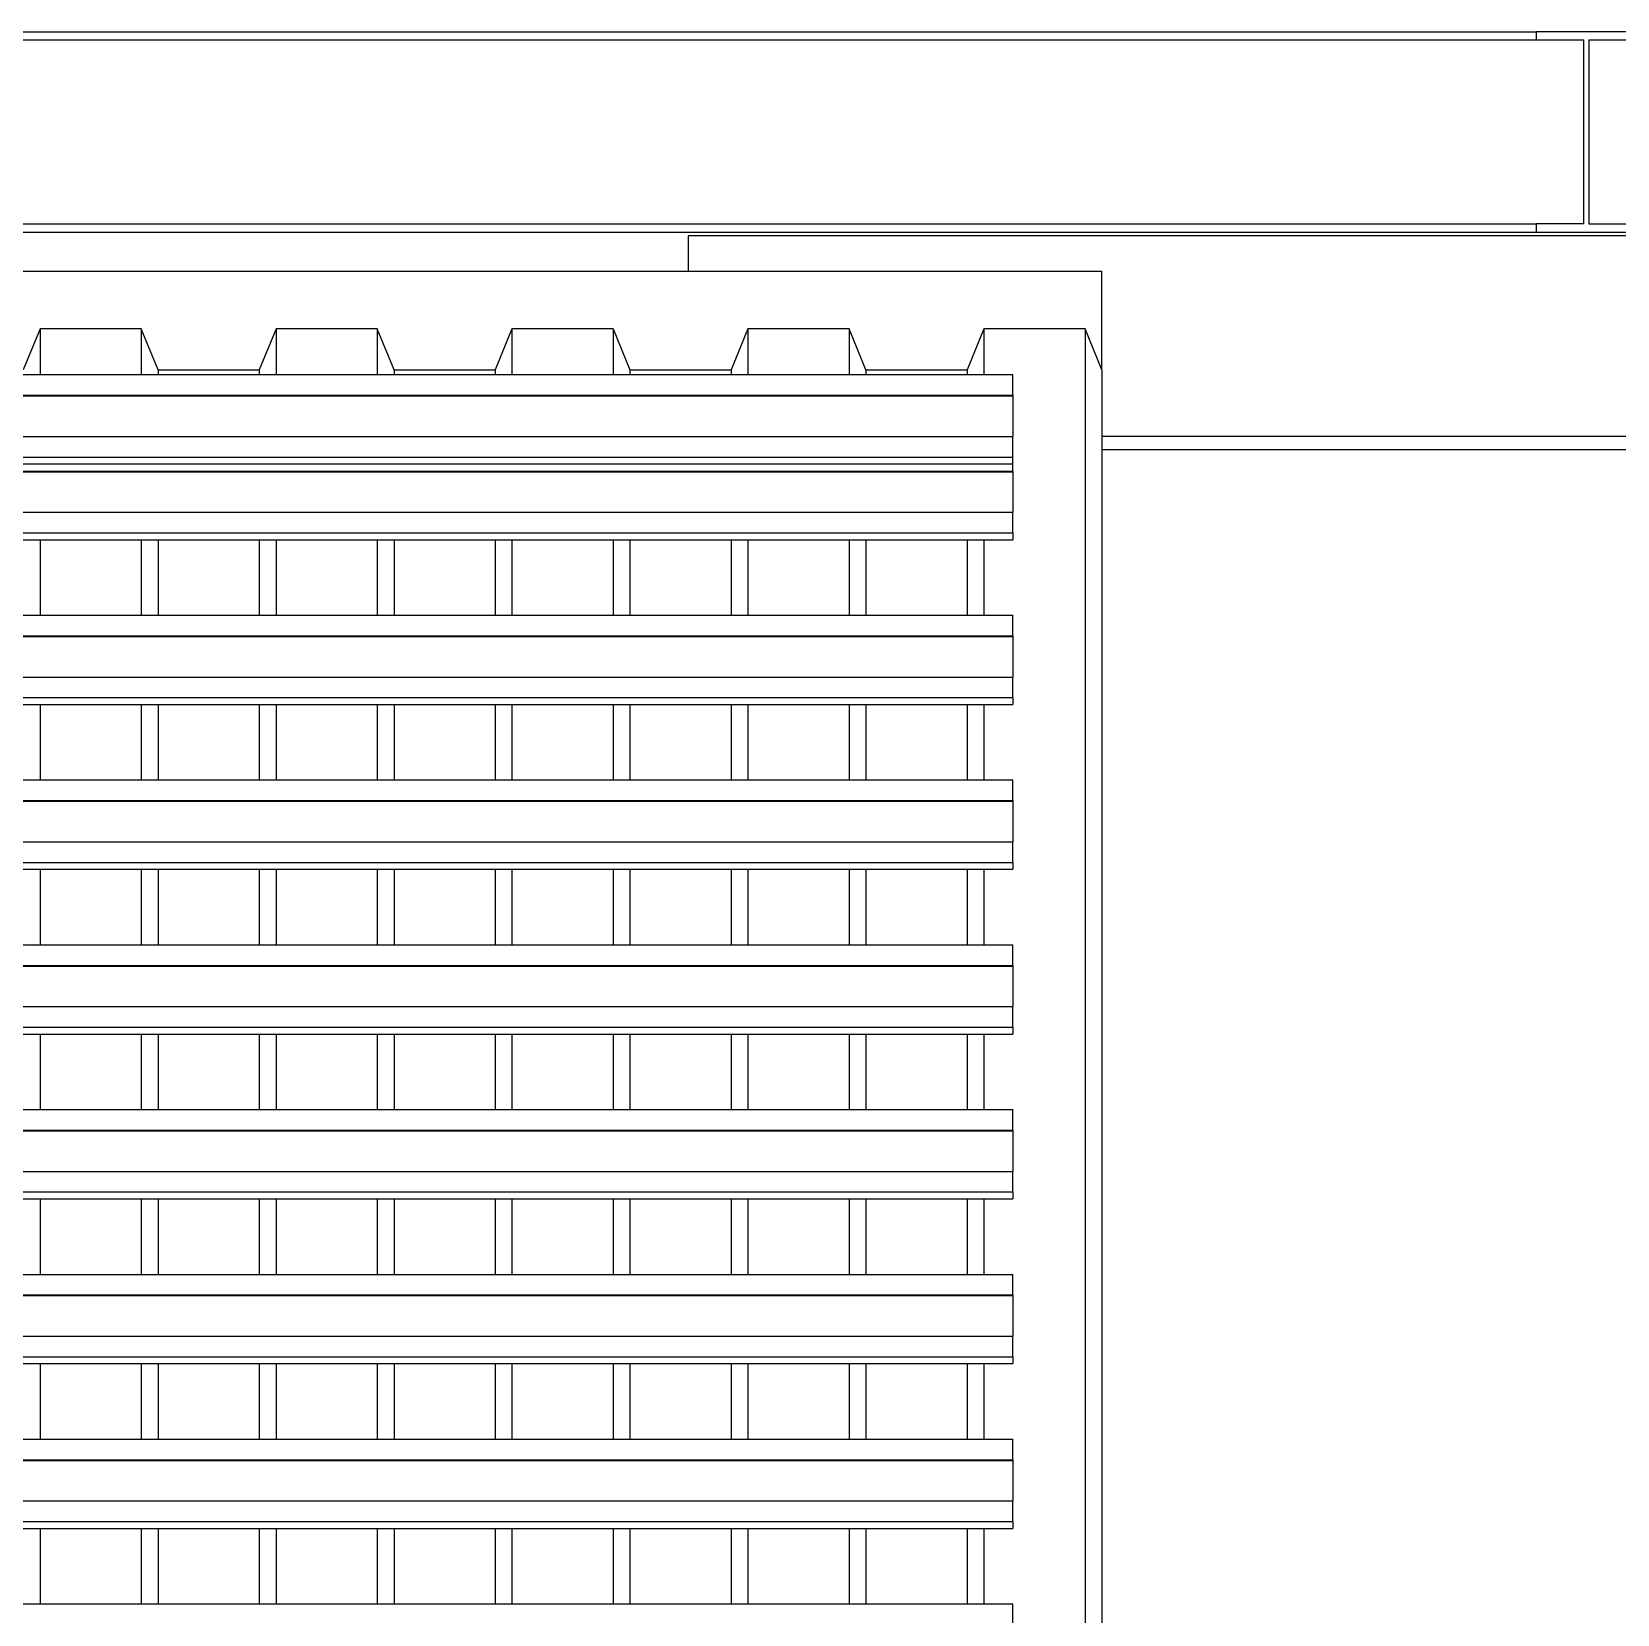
# Model space of a CAD drawing. Extents: x -92 to 92, y -11 to 21.
# Drawn here: x -30.325 to -28.427, y 16.104 to 17.998 of the extents above; entities that cross this region are included whole.
import ezdxf

# ---------------------------------------------------------------- set-up
doc = ezdxf.new("R2010")
doc.units = 0
doc.layers.get('0').update_dxf_attribs({"linetype": 'CONTINUOUS'})

msp = doc.modelspace()

# ---------------------------------------------------------------- linework, layer by layer
for p, q in [((-32.1487, 17.9984), (-28.5247, 17.9984)), ((-28.5247, 17.9984), (-28.5247, 17.9886)), ((-28.4047, 17.9984), (-28.5247, 17.9984)), ((-32.1547, 17.9886), (-28.5247, 17.9886)), ((-28.5247, 17.9886), (-28.4678, 17.9886)), ((-28.4678, 17.9886), (-28.4678, 17.7682)), ((-28.4616, 17.9886), (-28.4047, 17.9886)), ((-28.4616, 17.9886), (-28.4616, 17.7682)), ((-32.0647, 17.7682), (-28.5247, 17.7682)), ((-28.5247, 17.7682), (-28.5247, 17.7584)), ((-28.4678, 17.7682), (-28.5247, 17.7682)), ((-28.4616, 17.7682), (-28.4047, 17.7682)), ((-32.0647, 17.7584), (-28.5247, 17.7584)), ((-28.3897, 17.7541), (-29.5397, 17.7541)), ((-29.5397, 17.7541), (-29.5397, 17.7119)), ((-28.5247, 17.7584), (-28.4047, 17.7584)), ((-31.5397, 17.7119), (-29.5397, 17.7119)), ((-29.5397, 17.7119), (-29.0445, 17.7119)), ((-29.0445, 17.5935), (-29.0445, 17.7119)), ((-30.3153, 17.6428), (-30.3355, 17.5935)), ((-30.3153, 17.6428), (-30.3153, 17.5879)), ((-30.1943, 17.6428), (-30.3153, 17.6428)), ((-30.1943, 17.6428), (-30.1943, 17.5879)), ((-30.1741, 17.5935), (-30.1943, 17.6428)), ((-30.0329, 17.6428), (-30.0531, 17.5935)), ((-30.0329, 17.6428), (-30.0329, 17.5879)), ((-29.9119, 17.6428), (-30.0329, 17.6428)), ((-29.9119, 17.6428), (-29.9119, 17.5879)), ((-29.8917, 17.5935), (-29.9119, 17.6428)), ((-29.7505, 17.6428), (-29.7707, 17.5935)), ((-29.7505, 17.6428), (-29.7505, 17.5879)), ((-29.6295, 17.6428), (-29.7505, 17.6428)), ((-29.6295, 17.6428), (-29.6295, 17.5879)), ((-29.6295, 17.6428), (-29.6093, 17.5935)), ((-29.4681, 17.6428), (-29.4883, 17.5935)), ((-29.3471, 17.6428), (-29.4681, 17.6428)), ((-29.4681, 17.6428), (-29.4681, 17.5879)), ((-29.3269, 17.5935), (-29.3471, 17.6428)), ((-29.3471, 17.6428), (-29.3471, 17.5879)), ((-29.1857, 17.6428), (-29.2058, 17.5935)), ((-29.0646, 17.6428), (-29.1857, 17.6428)), ((-29.1857, 17.6428), (-29.1857, 17.5879)), ((-29.0445, 17.5935), (-29.0646, 17.6428)), ((-29.0646, 17.6428), (-29.0646, 14.7725)), ((-30.3355, 17.5879), (-30.3153, 17.5879)), ((-30.3153, 17.5879), (-30.1943, 17.5879)), ((-30.1943, 17.5879), (-30.1741, 17.5879)), ((-30.1741, 17.5935), (-30.1741, 17.5879)), ((-30.1741, 17.5935), (-30.0531, 17.5935)), ((-30.1741, 17.5879), (-30.0531, 17.5879)), ((-30.0531, 17.5935), (-30.0531, 17.5879)), ((-30.0531, 17.5879), (-30.0329, 17.5879)), ((-30.0329, 17.5879), (-29.9119, 17.5879)), ((-29.9119, 17.5879), (-29.8917, 17.5879)), ((-29.8917, 17.5935), (-29.8917, 17.5879)), ((-29.8917, 17.5935), (-29.7707, 17.5935)), ((-29.8917, 17.5879), (-29.7707, 17.5879)), ((-29.7707, 17.5935), (-29.7707, 17.5879)), ((-29.7707, 17.5879), (-29.7505, 17.5879)), ((-29.7505, 17.5879), (-29.6295, 17.5879)), ((-29.6295, 17.5879), (-29.6093, 17.5879)), ((-29.6093, 17.5935), (-29.6093, 17.5879)), ((-29.6093, 17.5935), (-29.4883, 17.5935)), ((-29.6093, 17.5879), (-29.4883, 17.5879)), ((-29.4883, 17.5935), (-29.4883, 17.5879)), ((-29.4883, 17.5879), (-29.4681, 17.5879)), ((-29.4681, 17.5879), (-29.3471, 17.5879)), ((-29.3471, 17.5879), (-29.3269, 17.5879)), ((-29.3269, 17.5935), (-29.2058, 17.5935)), ((-29.3269, 17.5935), (-29.3269, 17.5879)), ((-29.3269, 17.5879), (-29.2058, 17.5879)), ((-29.2058, 17.5935), (-29.2058, 17.5879)), ((-29.2058, 17.5879), (-29.1857, 17.5879)), ((-29.1857, 17.5879), (-29.151, 17.5879)), ((-29.151, 17.5632), (-29.151, 17.5879)), ((-29.0445, 17.5935), (-29.0445, 17.5144)), ((-47.1487, 17.5632), (-29.151, 17.5632)), ((-47.1487, 17.5624), (-29.151, 17.5624)), ((-29.151, 17.5632), (-29.151, 17.5624)), ((-29.151, 17.5624), (-29.151, 17.5139)), ((-47.1487, 17.5139), (-29.151, 17.5139)), ((-29.151, 17.4892), (-29.151, 17.5139)), ((-29.0445, 17.5144), (-28.3897, 17.5144)), ((-29.0445, 17.5144), (-29.0445, 17.4984)), ((-32.1547, 17.4892), (-29.151, 17.4892)), ((-32.1547, 17.481), (-29.151, 17.481)), ((-29.151, 17.481), (-29.151, 17.4892)), ((-29.151, 17.4725), (-29.151, 17.481)), ((-29.0445, 17.4984), (-28.3897, 17.4984)), ((-29.0445, 17.4984), (-29.0445, 14.861)), ((-32.1547, 17.4725), (-29.151, 17.4725)), ((-32.1547, 17.4717), (-29.151, 17.4717)), ((-29.151, 17.4725), (-29.151, 17.4717)), ((-29.151, 17.4717), (-29.151, 17.4232)), ((-32.1547, 17.4232), (-29.151, 17.4232)), ((-29.151, 17.3985), (-29.151, 17.4232)), ((-32.1547, 17.3985), (-29.151, 17.3985)), ((-30.3355, 17.3903), (-30.3153, 17.3903)), ((-30.3153, 17.3903), (-30.3153, 17.2999)), ((-30.3153, 17.3903), (-30.1943, 17.3903)), ((-30.1943, 17.3903), (-30.1943, 17.2999)), ((-30.1943, 17.3903), (-30.1741, 17.3903)), ((-30.1741, 17.3903), (-30.1741, 17.2999)), ((-30.1741, 17.3903), (-30.0531, 17.3903)), ((-30.0531, 17.3903), (-30.0531, 17.2999)), ((-30.0531, 17.3903), (-30.0329, 17.3903)), ((-30.0329, 17.3903), (-30.0329, 17.2999)), ((-30.0329, 17.3903), (-29.9119, 17.3903)), ((-29.9119, 17.3903), (-29.9119, 17.2999)), ((-29.9119, 17.3903), (-29.8917, 17.3903)), ((-29.8917, 17.3903), (-29.8917, 17.2999)), ((-29.8917, 17.3903), (-29.7707, 17.3903)), ((-29.7707, 17.3903), (-29.7707, 17.2999)), ((-29.7707, 17.3903), (-29.7505, 17.3903)), ((-29.7505, 17.3903), (-29.7505, 17.2999)), ((-29.7505, 17.3903), (-29.6295, 17.3903)), ((-29.6295, 17.3903), (-29.6295, 17.2999)), ((-29.6295, 17.3903), (-29.6093, 17.3903)), ((-29.6093, 17.3903), (-29.6093, 17.2999)), ((-29.6093, 17.3903), (-29.4883, 17.3903)), ((-29.4883, 17.3903), (-29.4883, 17.2999)), ((-29.4883, 17.3903), (-29.4681, 17.3903)), ((-29.4681, 17.3903), (-29.4681, 17.2999)), ((-29.4681, 17.3903), (-29.3471, 17.3903)), ((-29.3471, 17.3903), (-29.3471, 17.2999)), ((-29.3471, 17.3903), (-29.3269, 17.3903)), ((-29.3269, 17.3903), (-29.3269, 17.2999)), ((-29.3269, 17.3903), (-29.2058, 17.3903)), ((-29.2058, 17.3903), (-29.2058, 17.2999)), ((-29.2058, 17.3903), (-29.1857, 17.3903)), ((-29.1857, 17.3903), (-29.1857, 17.2999)), ((-29.1857, 17.3903), (-29.151, 17.3903)), ((-29.151, 17.3985), (-29.151, 17.3903)), ((-30.3355, 17.2999), (-30.3153, 17.2999)), ((-30.3153, 17.2999), (-30.1943, 17.2999)), ((-30.1943, 17.2999), (-30.1741, 17.2999)), ((-30.1741, 17.2999), (-30.0531, 17.2999)), ((-30.0531, 17.2999), (-30.0329, 17.2999)), ((-30.0329, 17.2999), (-29.9119, 17.2999)), ((-29.9119, 17.2999), (-29.8917, 17.2999)), ((-29.8917, 17.2999), (-29.7707, 17.2999)), ((-29.7707, 17.2999), (-29.7505, 17.2999)), ((-29.7505, 17.2999), (-29.6295, 17.2999)), ((-29.6295, 17.2999), (-29.6093, 17.2999)), ((-29.6093, 17.2999), (-29.4883, 17.2999)), ((-29.4883, 17.2999), (-29.4681, 17.2999)), ((-29.4681, 17.2999), (-29.3471, 17.2999)), ((-29.3471, 17.2999), (-29.3269, 17.2999)), ((-29.3269, 17.2999), (-29.2058, 17.2999)), ((-29.2058, 17.2999), (-29.1857, 17.2999)), ((-29.1857, 17.2999), (-29.151, 17.2999)), ((-29.151, 17.2752), (-29.151, 17.2999)), ((-32.1547, 17.2752), (-29.151, 17.2752)), ((-32.1547, 17.2744), (-29.151, 17.2744)), ((-29.151, 17.2752), (-29.151, 17.2744)), ((-29.151, 17.2744), (-29.151, 17.2259)), ((-32.1547, 17.2259), (-29.151, 17.2259)), ((-29.151, 17.2012), (-29.151, 17.2259)), ((-32.1547, 17.2012), (-29.151, 17.2012)), ((-29.151, 17.2012), (-29.151, 17.193)), ((-30.3355, 17.193), (-30.3153, 17.193)), ((-30.3153, 17.193), (-30.3153, 17.1026)), ((-30.3153, 17.193), (-30.1943, 17.193)), ((-30.1943, 17.193), (-30.1943, 17.1026)), ((-30.1943, 17.193), (-30.1741, 17.193)), ((-30.1741, 17.193), (-30.1741, 17.1026)), ((-30.1741, 17.193), (-30.0531, 17.193)), ((-30.0531, 17.193), (-30.0531, 17.1026)), ((-30.0531, 17.193), (-30.0329, 17.193)), ((-30.0329, 17.193), (-30.0329, 17.1026)), ((-30.0329, 17.193), (-29.9119, 17.193)), ((-29.9119, 17.193), (-29.9119, 17.1026)), ((-29.9119, 17.193), (-29.8917, 17.193)), ((-29.8917, 17.193), (-29.8917, 17.1026)), ((-29.8917, 17.193), (-29.7707, 17.193)), ((-29.7707, 17.193), (-29.7707, 17.1026)), ((-29.7707, 17.193), (-29.7505, 17.193)), ((-29.7505, 17.193), (-29.7505, 17.1026)), ((-29.7505, 17.193), (-29.6295, 17.193)), ((-29.6295, 17.193), (-29.6295, 17.1026)), ((-29.6295, 17.193), (-29.6093, 17.193)), ((-29.6093, 17.193), (-29.6093, 17.1026)), ((-29.6093, 17.193), (-29.4883, 17.193)), ((-29.4883, 17.193), (-29.4883, 17.1026)), ((-29.4883, 17.193), (-29.4681, 17.193)), ((-29.4681, 17.193), (-29.4681, 17.1026)), ((-29.4681, 17.193), (-29.3471, 17.193)), ((-29.3471, 17.193), (-29.3471, 17.1026)), ((-29.3471, 17.193), (-29.3269, 17.193)), ((-29.3269, 17.193), (-29.3269, 17.1026)), ((-29.3269, 17.193), (-29.2058, 17.193)), ((-29.2058, 17.193), (-29.2058, 17.1026)), ((-29.2058, 17.193), (-29.1857, 17.193)), ((-29.1857, 17.193), (-29.1857, 17.1026)), ((-29.1857, 17.193), (-29.151, 17.193)), ((-30.3355, 17.1026), (-30.3153, 17.1026)), ((-30.3153, 17.1026), (-30.1943, 17.1026)), ((-30.1943, 17.1026), (-30.1741, 17.1026)), ((-30.1741, 17.1026), (-30.0531, 17.1026)), ((-30.0531, 17.1026), (-30.0329, 17.1026)), ((-30.0329, 17.1026), (-29.9119, 17.1026)), ((-29.9119, 17.1026), (-29.8917, 17.1026)), ((-29.8917, 17.1026), (-29.7707, 17.1026)), ((-29.7707, 17.1026), (-29.7505, 17.1026)), ((-29.7505, 17.1026), (-29.6295, 17.1026)), ((-29.6295, 17.1026), (-29.6093, 17.1026)), ((-29.6093, 17.1026), (-29.4883, 17.1026)), ((-29.4883, 17.1026), (-29.4681, 17.1026)), ((-29.4681, 17.1026), (-29.3471, 17.1026)), ((-29.3471, 17.1026), (-29.3269, 17.1026)), ((-29.3269, 17.1026), (-29.2058, 17.1026)), ((-29.2058, 17.1026), (-29.1857, 17.1026)), ((-29.1857, 17.1026), (-29.151, 17.1026)), ((-29.151, 17.0779), (-29.151, 17.1026)), ((-32.1547, 17.0779), (-29.151, 17.0779)), ((-32.1547, 17.0771), (-29.151, 17.0771)), ((-29.151, 17.0779), (-29.151, 17.0771)), ((-29.151, 17.0771), (-29.151, 17.0286)), ((-32.1547, 17.0286), (-29.151, 17.0286)), ((-29.151, 17.0039), (-29.151, 17.0286)), ((-32.1547, 17.0039), (-29.151, 17.0039)), ((-30.3355, 16.9957), (-30.3153, 16.9957)), ((-30.3153, 16.9957), (-30.3153, 16.9053)), ((-30.3153, 16.9957), (-30.1943, 16.9957)), ((-30.1943, 16.9957), (-30.1943, 16.9053)), ((-30.1943, 16.9957), (-30.1741, 16.9957)), ((-30.1741, 16.9957), (-30.1741, 16.9053)), ((-30.1741, 16.9957), (-30.0531, 16.9957)), ((-30.0531, 16.9957), (-30.0531, 16.9053)), ((-30.0531, 16.9957), (-30.0329, 16.9957)), ((-30.0329, 16.9957), (-30.0329, 16.9053)), ((-30.0329, 16.9957), (-29.9119, 16.9957)), ((-29.9119, 16.9957), (-29.9119, 16.9053)), ((-29.9119, 16.9957), (-29.8917, 16.9957)), ((-29.8917, 16.9957), (-29.8917, 16.9053)), ((-29.8917, 16.9957), (-29.7707, 16.9957)), ((-29.7707, 16.9957), (-29.7707, 16.9053)), ((-29.7707, 16.9957), (-29.7505, 16.9957)), ((-29.7505, 16.9957), (-29.7505, 16.9053)), ((-29.7505, 16.9957), (-29.6295, 16.9957)), ((-29.6295, 16.9957), (-29.6295, 16.9053)), ((-29.6295, 16.9957), (-29.6093, 16.9957)), ((-29.6093, 16.9957), (-29.6093, 16.9053)), ((-29.6093, 16.9957), (-29.4883, 16.9957)), ((-29.4883, 16.9957), (-29.4883, 16.9053)), ((-29.4883, 16.9957), (-29.4681, 16.9957)), ((-29.4681, 16.9957), (-29.4681, 16.9053)), ((-29.4681, 16.9957), (-29.3471, 16.9957)), ((-29.3471, 16.9957), (-29.3471, 16.9053)), ((-29.3471, 16.9957), (-29.3269, 16.9957)), ((-29.3269, 16.9957), (-29.3269, 16.9053)), ((-29.3269, 16.9957), (-29.2058, 16.9957)), ((-29.2058, 16.9957), (-29.2058, 16.9053)), ((-29.2058, 16.9957), (-29.1857, 16.9957)), ((-29.1857, 16.9957), (-29.1857, 16.9053)), ((-29.1857, 16.9957), (-29.151, 16.9957)), ((-29.151, 17.0039), (-29.151, 16.9957)), ((-30.3355, 16.9053), (-30.3153, 16.9053)), ((-30.3153, 16.9053), (-30.1943, 16.9053)), ((-30.1943, 16.9053), (-30.1741, 16.9053)), ((-30.1741, 16.9053), (-30.0531, 16.9053)), ((-30.0531, 16.9053), (-30.0329, 16.9053)), ((-30.0329, 16.9053), (-29.9119, 16.9053)), ((-29.9119, 16.9053), (-29.8917, 16.9053)), ((-29.8917, 16.9053), (-29.7707, 16.9053)), ((-29.7707, 16.9053), (-29.7505, 16.9053)), ((-29.7505, 16.9053), (-29.6295, 16.9053)), ((-29.6295, 16.9053), (-29.6093, 16.9053)), ((-29.6093, 16.9053), (-29.4883, 16.9053)), ((-29.4883, 16.9053), (-29.4681, 16.9053)), ((-29.4681, 16.9053), (-29.3471, 16.9053)), ((-29.3471, 16.9053), (-29.3269, 16.9053)), ((-29.3269, 16.9053), (-29.2058, 16.9053)), ((-29.2058, 16.9053), (-29.1857, 16.9053)), ((-29.1857, 16.9053), (-29.151, 16.9053)), ((-29.151, 16.8806), (-29.151, 16.9053)), ((-32.0647, 16.8806), (-29.151, 16.8806)), ((-32.0647, 16.8798), (-29.151, 16.8798)), ((-29.151, 16.8806), (-29.151, 16.8798)), ((-29.151, 16.8798), (-29.151, 16.8313)), ((-32.0647, 16.8313), (-29.151, 16.8313)), ((-29.151, 16.8067), (-29.151, 16.8313)), ((-32.0647, 16.8067), (-29.151, 16.8067)), ((-30.3355, 16.7984), (-30.3153, 16.7984)), ((-30.3153, 16.7984), (-30.3153, 16.708)), ((-30.3153, 16.7984), (-30.1943, 16.7984)), ((-30.1943, 16.7984), (-30.1943, 16.708)), ((-30.1943, 16.7984), (-30.1741, 16.7984)), ((-30.1741, 16.7984), (-30.1741, 16.708)), ((-30.1741, 16.7984), (-30.0531, 16.7984)), ((-30.0531, 16.7984), (-30.0531, 16.708)), ((-30.0531, 16.7984), (-30.0329, 16.7984)), ((-30.0329, 16.7984), (-30.0329, 16.708)), ((-30.0329, 16.7984), (-29.9119, 16.7984)), ((-29.9119, 16.7984), (-29.9119, 16.708)), ((-29.9119, 16.7984), (-29.8917, 16.7984)), ((-29.8917, 16.7984), (-29.8917, 16.708)), ((-29.8917, 16.7984), (-29.7707, 16.7984)), ((-29.7707, 16.7984), (-29.7707, 16.708)), ((-29.7707, 16.7984), (-29.7505, 16.7984)), ((-29.7505, 16.7984), (-29.7505, 16.708)), ((-29.7505, 16.7984), (-29.6295, 16.7984)), ((-29.6295, 16.7984), (-29.6295, 16.708)), ((-29.6295, 16.7984), (-29.6093, 16.7984)), ((-29.6093, 16.7984), (-29.6093, 16.708)), ((-29.6093, 16.7984), (-29.4883, 16.7984)), ((-29.4883, 16.7984), (-29.4883, 16.708)), ((-29.4883, 16.7984), (-29.4681, 16.7984)), ((-29.4681, 16.7984), (-29.4681, 16.708)), ((-29.4681, 16.7984), (-29.3471, 16.7984)), ((-29.3471, 16.7984), (-29.3471, 16.708)), ((-29.3471, 16.7984), (-29.3269, 16.7984)), ((-29.3269, 16.7984), (-29.3269, 16.708)), ((-29.3269, 16.7984), (-29.2058, 16.7984)), ((-29.2058, 16.7984), (-29.2058, 16.708)), ((-29.2058, 16.7984), (-29.1857, 16.7984)), ((-29.1857, 16.7984), (-29.1857, 16.708)), ((-29.1857, 16.7984), (-29.151, 16.7984)), ((-29.151, 16.8067), (-29.151, 16.7984)), ((-30.3355, 16.708), (-30.3153, 16.708)), ((-30.3153, 16.708), (-30.1943, 16.708)), ((-30.1943, 16.708), (-30.1741, 16.708)), ((-30.1741, 16.708), (-30.0531, 16.708)), ((-30.0531, 16.708), (-30.0329, 16.708)), ((-30.0329, 16.708), (-29.9119, 16.708)), ((-29.9119, 16.708), (-29.8917, 16.708)), ((-29.8917, 16.708), (-29.7707, 16.708)), ((-29.7707, 16.708), (-29.7505, 16.708)), ((-29.7505, 16.708), (-29.6295, 16.708)), ((-29.6295, 16.708), (-29.6093, 16.708)), ((-29.6093, 16.708), (-29.4883, 16.708)), ((-29.4883, 16.708), (-29.4681, 16.708)), ((-29.4681, 16.708), (-29.3471, 16.708)), ((-29.3471, 16.708), (-29.3269, 16.708)), ((-29.3269, 16.708), (-29.2058, 16.708)), ((-29.2058, 16.708), (-29.1857, 16.708)), ((-29.1857, 16.708), (-29.151, 16.708)), ((-29.151, 16.6834), (-29.151, 16.708)), ((-32.0647, 16.6834), (-29.151, 16.6834)), ((-29.151, 16.6834), (-29.151, 16.6825)), ((-32.0647, 16.6825), (-29.151, 16.6825)), ((-29.151, 16.6825), (-29.151, 16.6341)), ((-32.0647, 16.6341), (-29.151, 16.6341)), ((-29.151, 16.6094), (-29.151, 16.6341)), ((-32.0647, 16.6094), (-29.151, 16.6094)), ((-29.151, 16.6094), (-29.151, 16.6012)), ((-30.3355, 16.6012), (-30.3153, 16.6012)), ((-30.3153, 16.6012), (-30.3153, 16.5108)), ((-30.3153, 16.6012), (-30.1943, 16.6012)), ((-30.1943, 16.6012), (-30.1943, 16.5108)), ((-30.1943, 16.6012), (-30.1741, 16.6012)), ((-30.1741, 16.6012), (-30.1741, 16.5108)), ((-30.1741, 16.6012), (-30.0531, 16.6012)), ((-30.0531, 16.6012), (-30.0531, 16.5108)), ((-30.0531, 16.6012), (-30.0329, 16.6012)), ((-30.0329, 16.6012), (-30.0329, 16.5108)), ((-30.0329, 16.6012), (-29.9119, 16.6012)), ((-29.9119, 16.6012), (-29.9119, 16.5108)), ((-29.9119, 16.6012), (-29.8917, 16.6012)), ((-29.8917, 16.6012), (-29.8917, 16.5108)), ((-29.8917, 16.6012), (-29.7707, 16.6012)), ((-29.7707, 16.6012), (-29.7707, 16.5108)), ((-29.7707, 16.6012), (-29.7505, 16.6012)), ((-29.7505, 16.6012), (-29.7505, 16.5108)), ((-29.7505, 16.6012), (-29.6295, 16.6012)), ((-29.6295, 16.6012), (-29.6295, 16.5108)), ((-29.6295, 16.6012), (-29.6093, 16.6012)), ((-29.6093, 16.6012), (-29.6093, 16.5108)), ((-29.6093, 16.6012), (-29.4883, 16.6012)), ((-29.4883, 16.6012), (-29.4883, 16.5108)), ((-29.4883, 16.6012), (-29.4681, 16.6012)), ((-29.4681, 16.6012), (-29.4681, 16.5108)), ((-29.4681, 16.6012), (-29.3471, 16.6012)), ((-29.3471, 16.6012), (-29.3471, 16.5108)), ((-29.3471, 16.6012), (-29.3269, 16.6012)), ((-29.3269, 16.6012), (-29.3269, 16.5108)), ((-29.3269, 16.6012), (-29.2058, 16.6012)), ((-29.2058, 16.6012), (-29.2058, 16.5108)), ((-29.2058, 16.6012), (-29.1857, 16.6012)), ((-29.1857, 16.6012), (-29.1857, 16.5108)), ((-29.1857, 16.6012), (-29.151, 16.6012)), ((-30.3355, 16.5108), (-30.3153, 16.5108)), ((-30.3153, 16.5108), (-30.1943, 16.5108)), ((-30.1943, 16.5108), (-30.1741, 16.5108)), ((-30.1741, 16.5108), (-30.0531, 16.5108)), ((-30.0531, 16.5108), (-30.0329, 16.5108)), ((-30.0329, 16.5108), (-29.9119, 16.5108)), ((-29.9119, 16.5108), (-29.8917, 16.5108)), ((-29.8917, 16.5108), (-29.7707, 16.5108)), ((-29.7707, 16.5108), (-29.7505, 16.5108)), ((-29.7505, 16.5108), (-29.6295, 16.5108)), ((-29.6295, 16.5108), (-29.6093, 16.5108)), ((-29.6093, 16.5108), (-29.4883, 16.5108)), ((-29.4883, 16.5108), (-29.4681, 16.5108)), ((-29.4681, 16.5108), (-29.3471, 16.5108)), ((-29.3471, 16.5108), (-29.3269, 16.5108)), ((-29.3269, 16.5108), (-29.2058, 16.5108)), ((-29.2058, 16.5108), (-29.1857, 16.5108)), ((-29.1857, 16.5108), (-29.151, 16.5108)), ((-29.151, 16.4861), (-29.151, 16.5108)), ((-32.0647, 16.4861), (-29.151, 16.4861)), ((-32.0647, 16.4853), (-29.151, 16.4853)), ((-29.151, 16.4861), (-29.151, 16.4853)), ((-29.151, 16.4853), (-29.151, 16.4368)), ((-32.0647, 16.4368), (-29.151, 16.4368)), ((-29.151, 16.4121), (-29.151, 16.4368)), ((-32.0647, 16.4121), (-29.151, 16.4121)), ((-30.3355, 16.4039), (-30.3153, 16.4039)), ((-30.3153, 16.4039), (-30.3153, 16.3135)), ((-30.3153, 16.4039), (-30.1943, 16.4039)), ((-30.1943, 16.4039), (-30.1943, 16.3135)), ((-30.1943, 16.4039), (-30.1741, 16.4039)), ((-30.1741, 16.4039), (-30.1741, 16.3135)), ((-30.1741, 16.4039), (-30.0531, 16.4039)), ((-30.0531, 16.4039), (-30.0531, 16.3135)), ((-30.0531, 16.4039), (-30.0329, 16.4039)), ((-30.0329, 16.4039), (-30.0329, 16.3135)), ((-30.0329, 16.4039), (-29.9119, 16.4039)), ((-29.9119, 16.4039), (-29.9119, 16.3135)), ((-29.9119, 16.4039), (-29.8917, 16.4039)), ((-29.8917, 16.4039), (-29.8917, 16.3135)), ((-29.8917, 16.4039), (-29.7707, 16.4039)), ((-29.7707, 16.4039), (-29.7707, 16.3135)), ((-29.7707, 16.4039), (-29.7505, 16.4039)), ((-29.7505, 16.4039), (-29.7505, 16.3135)), ((-29.7505, 16.4039), (-29.6295, 16.4039)), ((-29.6295, 16.4039), (-29.6295, 16.3135)), ((-29.6295, 16.4039), (-29.6093, 16.4039)), ((-29.6093, 16.4039), (-29.6093, 16.3135)), ((-29.6093, 16.4039), (-29.4883, 16.4039)), ((-29.4883, 16.4039), (-29.4883, 16.3135)), ((-29.4883, 16.4039), (-29.4681, 16.4039)), ((-29.4681, 16.4039), (-29.4681, 16.3135)), ((-29.4681, 16.4039), (-29.3471, 16.4039)), ((-29.3471, 16.4039), (-29.3471, 16.3135)), ((-29.3471, 16.4039), (-29.3269, 16.4039)), ((-29.3269, 16.4039), (-29.3269, 16.3135)), ((-29.3269, 16.4039), (-29.2058, 16.4039)), ((-29.2058, 16.4039), (-29.2058, 16.3135)), ((-29.2058, 16.4039), (-29.1857, 16.4039)), ((-29.1857, 16.4039), (-29.1857, 16.3135)), ((-29.1857, 16.4039), (-29.151, 16.4039)), ((-29.151, 16.4121), (-29.151, 16.4039)), ((-30.3355, 16.3135), (-30.3153, 16.3135)), ((-30.3153, 16.3135), (-30.1943, 16.3135)), ((-30.1943, 16.3135), (-30.1741, 16.3135)), ((-30.1741, 16.3135), (-30.0531, 16.3135)), ((-30.0531, 16.3135), (-30.0329, 16.3135)), ((-30.0329, 16.3135), (-29.9119, 16.3135)), ((-29.9119, 16.3135), (-29.8917, 16.3135)), ((-29.8917, 16.3135), (-29.7707, 16.3135)), ((-29.7707, 16.3135), (-29.7505, 16.3135)), ((-29.7505, 16.3135), (-29.6295, 16.3135)), ((-29.6295, 16.3135), (-29.6093, 16.3135)), ((-29.6093, 16.3135), (-29.4883, 16.3135)), ((-29.4883, 16.3135), (-29.4681, 16.3135)), ((-29.4681, 16.3135), (-29.3471, 16.3135)), ((-29.3471, 16.3135), (-29.3269, 16.3135)), ((-29.3269, 16.3135), (-29.2058, 16.3135)), ((-29.2058, 16.3135), (-29.1857, 16.3135)), ((-29.1857, 16.3135), (-29.151, 16.3135)), ((-29.151, 16.2888), (-29.151, 16.3135)), ((-32.0647, 16.2888), (-29.151, 16.2888)), ((-32.0647, 16.288), (-29.151, 16.288)), ((-29.151, 16.2888), (-29.151, 16.288)), ((-29.151, 16.288), (-29.151, 16.2395)), ((-32.0647, 16.2395), (-29.151, 16.2395)), ((-29.151, 16.2148), (-29.151, 16.2395)), ((-32.0647, 16.2148), (-29.151, 16.2148)), ((-29.151, 16.2148), (-29.151, 16.2066)), ((-30.3355, 16.2066), (-30.3153, 16.2066)), ((-30.3153, 16.2066), (-30.3153, 16.1162)), ((-30.3153, 16.2066), (-30.1943, 16.2066)), ((-30.1943, 16.2066), (-30.1943, 16.1162)), ((-30.1943, 16.2066), (-30.1741, 16.2066)), ((-30.1741, 16.2066), (-30.1741, 16.1162)), ((-30.1741, 16.2066), (-30.0531, 16.2066)), ((-30.0531, 16.2066), (-30.0531, 16.1162)), ((-30.0531, 16.2066), (-30.0329, 16.2066)), ((-30.0329, 16.2066), (-30.0329, 16.1162)), ((-30.0329, 16.2066), (-29.9119, 16.2066)), ((-29.9119, 16.2066), (-29.9119, 16.1162)), ((-29.9119, 16.2066), (-29.8917, 16.2066)), ((-29.8917, 16.2066), (-29.8917, 16.1162)), ((-29.8917, 16.2066), (-29.7707, 16.2066)), ((-29.7707, 16.2066), (-29.7707, 16.1162)), ((-29.7707, 16.2066), (-29.7505, 16.2066)), ((-29.7505, 16.2066), (-29.7505, 16.1162)), ((-29.7505, 16.2066), (-29.6295, 16.2066)), ((-29.6295, 16.2066), (-29.6295, 16.1162)), ((-29.6295, 16.2066), (-29.6093, 16.2066)), ((-29.6093, 16.2066), (-29.6093, 16.1162)), ((-29.6093, 16.2066), (-29.4883, 16.2066)), ((-29.4883, 16.2066), (-29.4883, 16.1162)), ((-29.4883, 16.2066), (-29.4681, 16.2066)), ((-29.4681, 16.2066), (-29.4681, 16.1162)), ((-29.4681, 16.2066), (-29.3471, 16.2066)), ((-29.3471, 16.2066), (-29.3471, 16.1162)), ((-29.3471, 16.2066), (-29.3269, 16.2066)), ((-29.3269, 16.2066), (-29.3269, 16.1162)), ((-29.3269, 16.2066), (-29.2058, 16.2066)), ((-29.2058, 16.2066), (-29.2058, 16.1162)), ((-29.2058, 16.2066), (-29.1857, 16.2066)), ((-29.1857, 16.2066), (-29.1857, 16.1162)), ((-29.1857, 16.2066), (-29.151, 16.2066)), ((-30.3355, 16.1162), (-30.3153, 16.1162)), ((-30.3153, 16.1162), (-30.1943, 16.1162)), ((-30.1943, 16.1162), (-30.1741, 16.1162)), ((-30.1741, 16.1162), (-30.0531, 16.1162)), ((-30.0531, 16.1162), (-30.0329, 16.1162)), ((-30.0329, 16.1162), (-29.9119, 16.1162)), ((-29.9119, 16.1162), (-29.8917, 16.1162)), ((-29.8917, 16.1162), (-29.7707, 16.1162)), ((-29.7707, 16.1162), (-29.7505, 16.1162)), ((-29.7505, 16.1162), (-29.6295, 16.1162)), ((-29.6295, 16.1162), (-29.6093, 16.1162)), ((-29.6093, 16.1162), (-29.4883, 16.1162)), ((-29.4883, 16.1162), (-29.4681, 16.1162)), ((-29.4681, 16.1162), (-29.3471, 16.1162)), ((-29.3471, 16.1162), (-29.3269, 16.1162)), ((-29.3269, 16.1162), (-29.2058, 16.1162)), ((-29.2058, 16.1162), (-29.1857, 16.1162)), ((-29.1857, 16.1162), (-29.151, 16.1162)), ((-29.151, 16.0915), (-29.151, 16.1162))]:
    msp.add_line(p, q)

doc.saveas('drawing.dxf')
